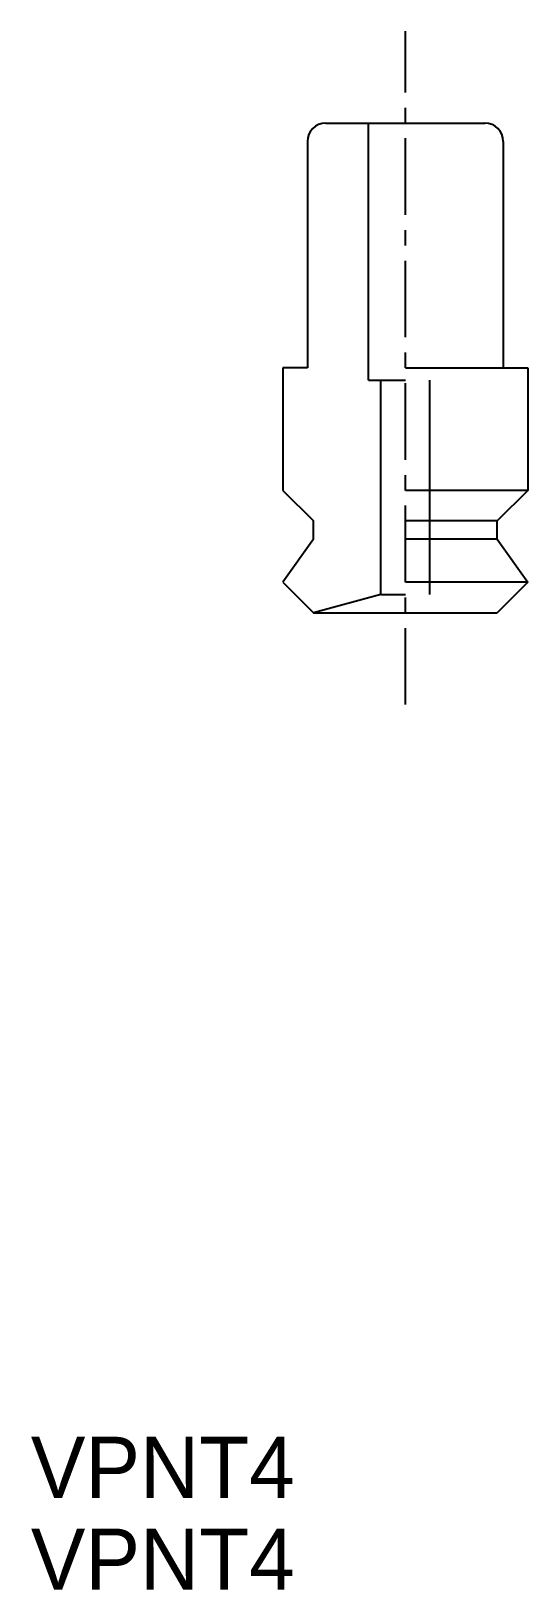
# Model space of a CAD drawing. Extents: x 93.2 to 101.3, y 173.2 to 198.7.
import ezdxf

# ---------------------------------------------------------------- set-up
doc = ezdxf.new("R2010")
doc.units = 0
doc.linetypes.add('CENTER', pattern=[2, 1.25, -0.25, 0.25, -0.25])
doc.layers.get('0').update_dxf_attribs({"linetype": 'CONTINUOUS'})
doc.layers.add('CENTER', color=1, linetype='CENTER')

msp = doc.modelspace()

# ---------------------------------------------------------------- linework, layer by layer
at = {"color": 7, "linetype": 'CONTINUOUS'}
for p, q in [((97.975, 197.192), (100.575, 197.192)), ((98.675, 192.992), (98.675, 197.192)), ((97.675, 196.892), (97.675, 193.192)), ((100.875, 196.892), (100.875, 193.192)), ((97.275, 193.192), (97.275, 191.192)), ((97.675, 193.192), (97.275, 193.192)), ((98.675, 192.992), (99.275, 192.992)), ((98.875, 189.492), (98.875, 192.992)), ((99.275, 193.192), (101.275, 193.192)), ((99.675, 189.492), (99.675, 192.992)), ((101.275, 193.192), (101.275, 191.192)), ((97.275, 191.192), (97.775, 190.692)), ((101.275, 191.192), (99.275, 191.192)), ((101.275, 191.192), (100.775, 190.692)), ((97.775, 190.392), (97.775, 190.692)), ((100.775, 190.692), (99.275, 190.692)), ((100.775, 190.392), (100.775, 190.692)), ((97.775, 190.392), (97.275, 189.692)), ((100.775, 190.392), (99.275, 190.392)), ((100.775, 190.392), (101.275, 189.692)), ((97.275, 189.692), (97.775, 189.192)), ((101.275, 189.692), (99.275, 189.692)), ((101.275, 189.692), (100.775, 189.192)), ((98.875, 189.492), (97.775, 189.192)), ((98.875, 189.492), (99.275, 189.492)), ((97.775, 189.192), (100.775, 189.192)), ((98.425, 189.192), (100.125, 189.192))]:
    msp.add_line(p, q, dxfattribs=at)
for centre, start, end in [((97.975, 196.892), 90, 180), ((100.575, 196.892), 360, 90)]:
    msp.add_arc(centre, 0.3, start, end, dxfattribs=at)
at = {"layer": 'CENTER', "color": 1, "linetype": 'CENTER'}
msp.add_line((99.275, 187.692), (99.275, 198.692), dxfattribs=at)

# ---------------------------------------------------------------- texts
at = {"color": 7, "linetype": 'CONTINUOUS'}
for p in [(93.158, 174.732), (93.158, 173.232)]:
    msp.add_text('VPNT4', height=1, dxfattribs=at).set_placement(p)

doc.saveas('drawing.dxf')
